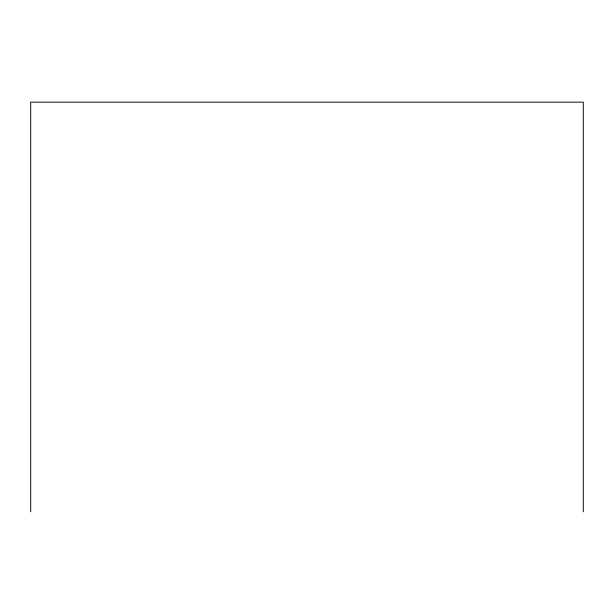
<?xml version="1.0" encoding="UTF-8"?>
<svg xmlns="http://www.w3.org/2000/svg" width="614" height="614" viewBox="0 0 614 614"><rect width="100%" height="100%" fill="white"/><g stroke="black" fill="none" stroke-linecap="round" stroke-linejoin="round"><path stroke-width="0.92" d="M583.3 511.838L583.3 102.162L30.7 102.162L30.7 511.838"/></g></svg>
